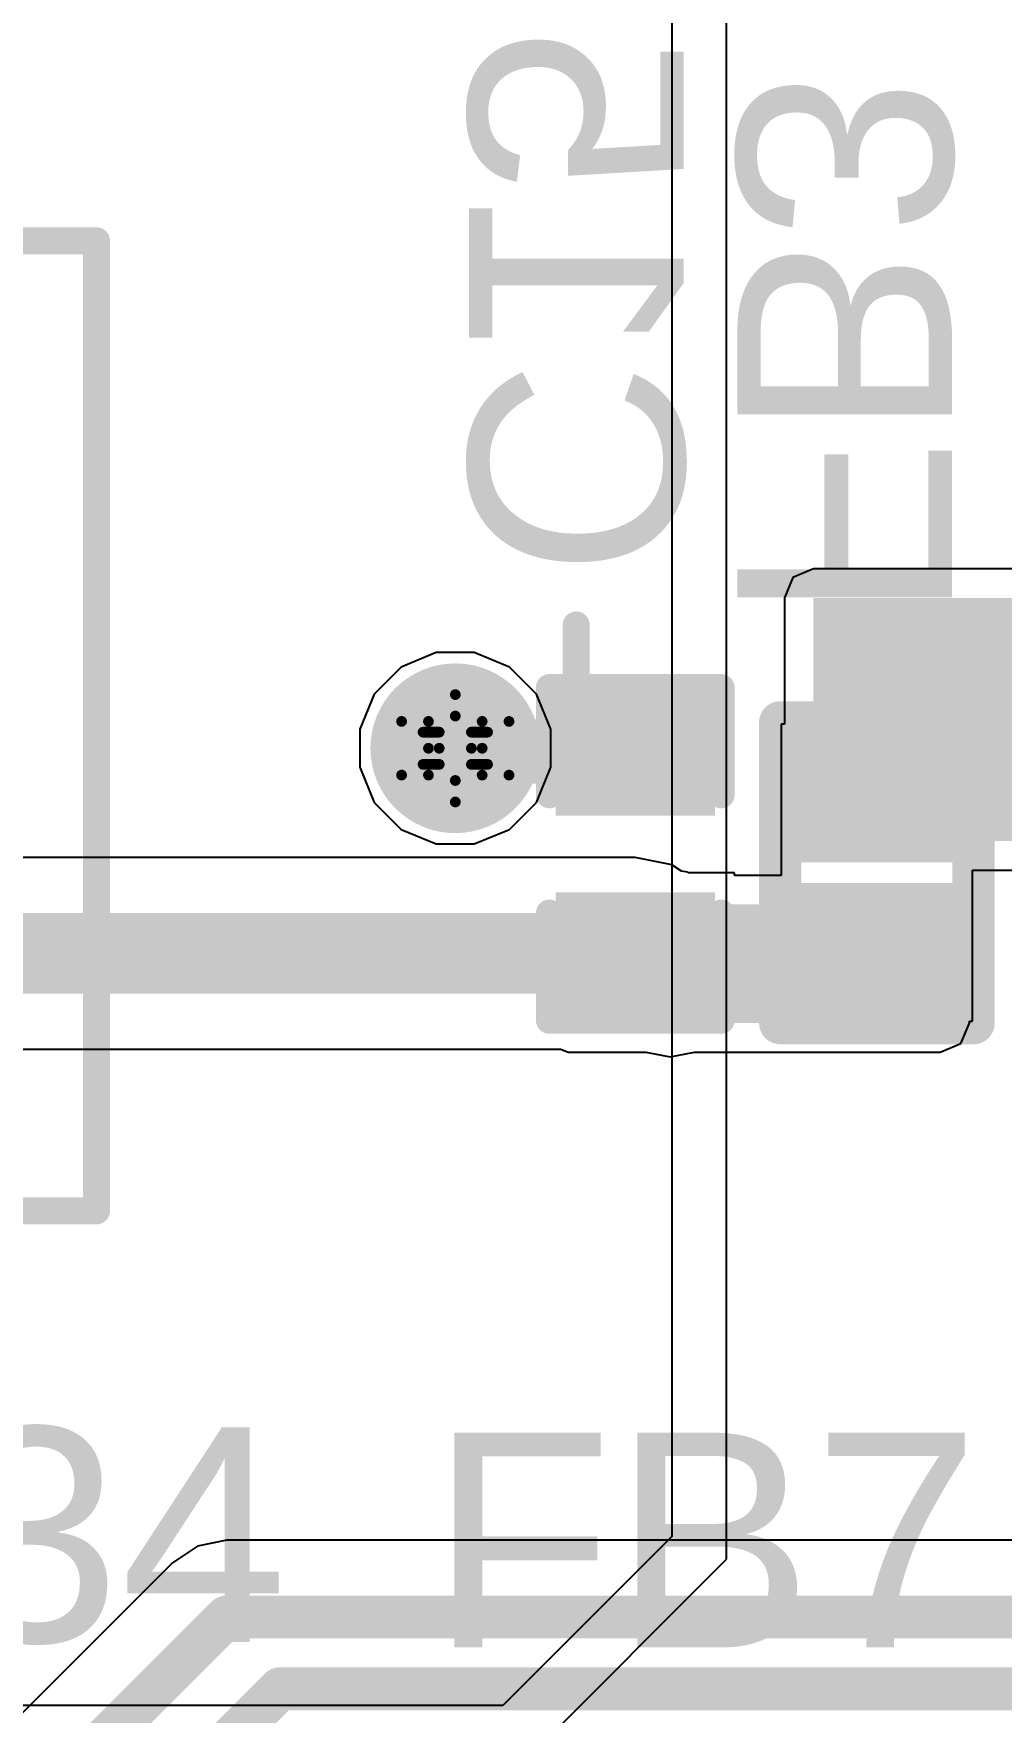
# Model space of a CAD drawing. Header units: inches. Extents: x -2.7 to 10.9, y -2.9 to 7.4.
# Drawn here: x 0.0879 to 0.2682, y -2.4041 to -2.0914 of the extents above; entities that cross this region are included whole.
import ezdxf

# ---------------------------------------------------------------- set-up
doc = ezdxf.new("R2010")
doc.units = ezdxf.units.IN
doc.header["$MEASUREMENT"] = 0
for name, color, linetype in [('Board Outline', 216, 'Continuous'), ('Bottom Layer', 5, 'Continuous'), ('Bottom Overlay', 54, 'Continuous'), ('Bottom Paste', 16, 'Continuous'), ('Bottom Solder', 6, 'Continuous'), ('Drill Drawing', 1, 'Continuous'), ('Layer 2', 16, 'Continuous'), ('Layer 3', 76, 'Continuous'), ('Top Layer', 1, 'Continuous'), ('Top Overlay', 2, 'Continuous'), ('Top Solder', 216, 'Continuous'), ('Via Holes', 16, 'Continuous')]:
    doc.layers.add(name, color=color, linetype=linetype)
doc.styles.add('Arial', font='', dxfattribs={"height": 0.2})
doc.styles.get('Arial').set_extended_font_data('Arial')

# ---------------------------------------------------------------- blocks, each defined once
blk = doc.blocks.new('IND_0402_B_257')
at = {"layer": 'Bottom Layer'}
for points in [[(-0.02165, 0.01181), (-0.00591, 0.01181), (-0.00591, -0.01181), (-0.02165, -0.01181)], [(0.00591, 0.01181), (0.02165, 0.01181), (0.02165, -0.01181), (0.00591, -0.01181)]]:
    blk.add_hatch(color=5, dxfattribs=at).paths.add_polyline_path(points)
at = {"layer": 'Bottom Paste'}
for points in [[(-0.02165, 0.01181), (-0.00591, 0.01181), (-0.00591, -0.01181), (-0.02165, -0.01181)], [(0.00591, 0.01181), (0.02165, 0.01181), (0.02165, -0.01181), (0.00591, -0.01181)]]:
    blk.add_hatch(color=16, dxfattribs=at).paths.add_polyline_path(points)
at = {"layer": 'Bottom Solder'}
for points in [[(-0.02565, 0.01581), (-0.00191, 0.01581), (-0.00191, -0.01581), (-0.02565, -0.01581)], [(0.00191, 0.01581), (0.02565, 0.01581), (0.02565, -0.01581), (0.00191, -0.01581)]]:
    blk.add_hatch(color=6, dxfattribs=at).paths.add_polyline_path(points)
at = {"layer": 'Bottom Overlay'}
for points in [[(-0.012, 0.018, 0.00787, 0.00787, 0), (-0.028, 0.018, 0.00787, 0.00787, 0)], [(-0.028, -0.018, 0.00787, 0.00787, 0), (-0.028, 0.018, 0.00787, 0.00787, 0)], [(0.028, 0.018, 0.00787, 0.00787, 0), (-0.012, 0.018, 0.00787, 0.00787, 0)], [(0.028, -0.018, 0.00787, 0.00787, 0), (0.028, 0.018, 0.00787, 0.00787, 0)], [(-0.012, -0.018, 0.00787, 0.00787, 0), (-0.028, -0.018, 0.00787, 0.00787, 0)], [(0.028, -0.018, 0.00787, 0.00787, 0), (-0.012, -0.018, 0.00787, 0.00787, 0)]]:
    blk.add_lwpolyline(points, format="xyseb", dxfattribs=at)
for points in [[(-0.02997, 0.018, 0.00394, 0.00394, 1), (-0.02603, 0.018, 0.00394, 0.00394, 1)], [(-0.02997, 0.018, 0.00394, 0.00394, 1), (-0.02603, 0.018, 0.00394, 0.00394, 1)], [(-0.01397, 0.018, 0.00394, 0.00394, 1), (-0.01003, 0.018, 0.00394, 0.00394, 1)], [(-0.01397, 0.018, 0.00394, 0.00394, 1), (-0.01003, 0.018, 0.00394, 0.00394, 1)], [(0.02603, 0.018, 0.00394, 0.00394, 1), (0.02997, 0.018, 0.00394, 0.00394, 1)], [(0.02603, 0.018, 0.00394, 0.00394, 1), (0.02997, 0.018, 0.00394, 0.00394, 1)], [(-0.02997, -0.018, 0.00394, 0.00394, 1), (-0.02603, -0.018, 0.00394, 0.00394, 1)], [(-0.02997, -0.018, 0.00394, 0.00394, 1), (-0.02603, -0.018, 0.00394, 0.00394, 1)], [(-0.01397, -0.018, 0.00394, 0.00394, 1), (-0.01003, -0.018, 0.00394, 0.00394, 1)], [(-0.01397, -0.018, 0.00394, 0.00394, 1), (-0.01003, -0.018, 0.00394, 0.00394, 1)], [(0.02603, -0.018, 0.00394, 0.00394, 1), (0.02997, -0.018, 0.00394, 0.00394, 1)], [(0.02603, -0.018, 0.00394, 0.00394, 1), (0.02997, -0.018, 0.00394, 0.00394, 1)]]:
    blk.add_lwpolyline(points, format="xyseb", close=True, dxfattribs=at)
blk = doc.blocks.new('C___0402_B_329')
at = {"layer": 'Bottom Layer'}
for points in [[(-0.0095, 0.0125), (-0.0095, -0.0125), (-0.0275, -0.0125), (-0.0275, 0.0125)], [(0.0275, 0.0125), (0.0275, -0.0125), (0.0095, -0.0125), (0.0095, 0.0125)]]:
    blk.add_hatch(color=5, dxfattribs=at).paths.add_polyline_path(points)
at = {"layer": 'Bottom Paste'}
for points in [[(-0.0095, 0.0125), (-0.0095, -0.0125), (-0.0275, -0.0125), (-0.0275, 0.0125)], [(0.0275, 0.0125), (0.0275, -0.0125), (0.0095, -0.0125), (0.0095, 0.0125)]]:
    blk.add_hatch(color=16, dxfattribs=at).paths.add_polyline_path(points)
at = {"layer": 'Bottom Solder'}
for points in [[(-0.00714, 0.01486), (-0.00714, -0.01486), (-0.02986, -0.01486), (-0.02986, 0.01486)], [(0.02986, 0.01486), (0.02986, -0.01486), (0.00714, -0.01486), (0.00714, 0.01486)]]:
    blk.add_hatch(color=6, dxfattribs=at).paths.add_polyline_path(points)
at = {"layer": 'Bottom Overlay'}
for points in [[(-0.031, -0.016, 0.005, 0.005, 0), (-0.031, 0.016, 0.005, 0.005, 0)], [(-0.011, 0.016, 0.005, 0.005, 0), (-0.031, 0.016, 0.005, 0.005, 0)], [(0.031, 0.016, 0.005, 0.005, 0), (0.011, 0.016, 0.005, 0.005, 0)], [(0.031, -0.016, 0.005, 0.005, 0), (0.031, 0.016, 0.005, 0.005, 0)], [(-0.011, -0.016, 0.005, 0.005, 0), (-0.031, -0.016, 0.005, 0.005, 0)], [(0.031, -0.016, 0.005, 0.005, 0), (0.011, -0.016, 0.005, 0.005, 0)]]:
    blk.add_lwpolyline(points, format="xyseb", dxfattribs=at)
for points in [[(-0.03225, 0.016, 0.0025, 0.0025, 1), (-0.02975, 0.016, 0.0025, 0.0025, 1)], [(-0.03225, 0.016, 0.0025, 0.0025, 1), (-0.02975, 0.016, 0.0025, 0.0025, 1)], [(-0.01225, 0.016, 0.0025, 0.0025, 1), (-0.00975, 0.016, 0.0025, 0.0025, 1)], [(0.00975, 0.016, 0.0025, 0.0025, 1), (0.01225, 0.016, 0.0025, 0.0025, 1)], [(0.02975, 0.016, 0.0025, 0.0025, 1), (0.03225, 0.016, 0.0025, 0.0025, 1)], [(0.02975, 0.016, 0.0025, 0.0025, 1), (0.03225, 0.016, 0.0025, 0.0025, 1)], [(-0.03225, -0.016, 0.0025, 0.0025, 1), (-0.02975, -0.016, 0.0025, 0.0025, 1)], [(-0.03225, -0.016, 0.0025, 0.0025, 1), (-0.02975, -0.016, 0.0025, 0.0025, 1)], [(-0.01225, -0.016, 0.0025, 0.0025, 1), (-0.00975, -0.016, 0.0025, 0.0025, 1)], [(0.00975, -0.016, 0.0025, 0.0025, 1), (0.01225, -0.016, 0.0025, 0.0025, 1)], [(0.02975, -0.016, 0.0025, 0.0025, 1), (0.03225, -0.016, 0.0025, 0.0025, 1)], [(0.02975, -0.016, 0.0025, 0.0025, 1), (0.03225, -0.016, 0.0025, 0.0025, 1)]]:
    blk.add_lwpolyline(points, format="xyseb", close=True, dxfattribs=at)

msp = doc.modelspace()

# ---------------------------------------------------------------- hatches: boundary and pattern name
at = {"layer": 'Bottom Layer'}
for points in [[(0.23318, -2.24179), (0.44519, -2.24179), (0.44519, -2.19651), (0.23318, -2.19651)], [(0.18749, -2.2757), (0.2568, -2.2757), (0.2568, -2.2536), (0.18749, -2.2536)]]:
    msp.add_hatch(color=5, dxfattribs=at).paths.add_polyline_path(points)
h = msp.add_hatch(color=5, dxfattribs=at)
edge = h.paths.add_edge_path()
edge.add_arc((0.16647, -2.22452), 0.01181, 0, 360)
at = {"layer": 'Bottom Solder'}
h = msp.add_hatch(color=6, dxfattribs=at)
edge = h.paths.add_edge_path()
edge.add_arc((0.16647, -2.22452), 0.01581, 0, 360)
at = {"layer": 'Layer 2'}
h = msp.add_hatch(color=16, dxfattribs=at)
edge = h.paths.add_edge_path()
edge.add_arc((0.16647, -2.22452), 0.01181, 0, 360)
at = {"layer": 'Layer 3'}
h = msp.add_hatch(color=76, dxfattribs=at)
edge = h.paths.add_edge_path()
edge.add_arc((0.16647, -2.22452), 0.01181, 0, 360)
at = {"layer": 'Top Layer'}
h = msp.add_hatch(color=1, dxfattribs=at)
edge = h.paths.add_edge_path()
edge.add_arc((0.16647, -2.22452), 0.01181, 0, 360)
at = {"layer": 'Top Solder'}
h = msp.add_hatch(color=216, dxfattribs=at)
edge = h.paths.add_edge_path()
edge.add_arc((0.16647, -2.22452), 0.01581, 0, 360)
at = {"layer": 'Via Holes'}
h = msp.add_hatch(color=7, dxfattribs=at)
edge = h.paths.add_edge_path()
edge.add_arc((0.16647, -2.22452), 0.00591, 0, 360)

# ---------------------------------------------------------------- linework, layer by layer
at = {"layer": 'Board Outline'}
msp.add_lwpolyline([(2.84412, -0.24125, 0.005, 0.005, -0.741893), (-2.49969, -1.37795, 0.005, 0.005, 0)], format="xyseb", dxfattribs=at)
at = {"layer": 'Bottom Layer'}
for p, q in [((0.23318, -2.1911), (0.22936, -2.19269)), ((0.27208, -2.1911), (0.23318, -2.1911)), ((0.22936, -2.19269), (0.22777, -2.19651)), ((0.22777, -2.19651), (0.22777, -2.22004)), ((0.22777, -2.22004), (0.22718, -2.22004)), ((0.22718, -2.22004), (0.22718, -2.24819)), ((0.19999, -2.24485), (-0.12912, -2.24485)), ((0.20682, -2.24621), (0.19999, -2.24485)), ((0.2086, -2.2474), (0.20682, -2.24621)), ((0.20974, -2.24762), (0.2086, -2.2474)), ((0.20984, -2.2477), (0.20974, -2.24762)), ((0.21849, -2.2477), (0.20984, -2.2477)), ((0.21849, -2.24819), (0.21849, -2.2477)), ((0.22718, -2.24819), (0.21849, -2.24819)), ((0.2628, -2.27535), (0.2628, -2.2472)), ((0.2628, -2.2472), (0.27744, -2.2472)), ((0.26063, -2.27952), (0.26222, -2.2757)), ((0.26222, -2.2757), (0.26222, -2.27535)), ((0.26222, -2.27535), (0.2628, -2.27535)), ((-0.07988, -2.28054), (0.18612, -2.28054)), ((0.18612, -2.28054), (0.18749, -2.28111)), ((0.18749, -2.28111), (0.20196, -2.28111)), ((0.20196, -2.28111), (0.20649, -2.28201)), ((0.20649, -2.28201), (0.21103, -2.28111)), ((0.21103, -2.28111), (0.2568, -2.28111)), ((0.2568, -2.28111), (0.26063, -2.27952))]:
    msp.add_line(p, q, dxfattribs=at)
for points in [[(0.16647, -2.22452, 0.012, 0.012, 0), (0.16706, -2.22511, 0.012, 0.012, 0)], [(0.16706, -2.22511, 0.012, 0.012, 0), (0.1994, -2.22511, 0.012, 0.012, 0)], [(0.1994, -2.22511, 0.012, 0.012, 0), (0.19999, -2.2257, 0.012, 0.012, 0)], [(-0.12912, -2.2627, 0.015, 0.015, 0), (0.19999, -2.2627, 0.015, 0.015, 0)], [(0.19999, -2.2627, 0.012, 0.012, 0), (0.20349, -2.2627, 0.012, 0.012, 0)], [(0.20349, -2.2627, 0.012, 0.012, 0), (0.20649, -2.2657, 0.012, 0.012, 0)]]:
    msp.add_lwpolyline(points, format="xyseb", dxfattribs=at)
for points in [[(0.16347, -2.22452, 0.006, 0.006, 1), (0.16947, -2.22452, 0.006, 0.006, 1)], [(0.16406, -2.22511, 0.006, 0.006, 1), (0.17006, -2.22511, 0.006, 0.006, 1)], [(0.16406, -2.22511, 0.006, 0.006, 1), (0.17006, -2.22511, 0.006, 0.006, 1)], [(0.1964, -2.22511, 0.006, 0.006, 1), (0.2024, -2.22511, 0.006, 0.006, 1)], [(0.1964, -2.22511, 0.006, 0.006, 1), (0.2024, -2.22511, 0.006, 0.006, 1)], [(0.19699, -2.2257, 0.006, 0.006, 1), (0.20299, -2.2257, 0.006, 0.006, 1)], [(0.19624, -2.2627, 0.0075, 0.0075, 1), (0.20374, -2.2627, 0.0075, 0.0075, 1)], [(0.19699, -2.2627, 0.006, 0.006, 1), (0.20299, -2.2627, 0.006, 0.006, 1)], [(0.20049, -2.2627, 0.006, 0.006, 1), (0.20649, -2.2627, 0.006, 0.006, 1)], [(0.20049, -2.2627, 0.006, 0.006, 1), (0.20649, -2.2627, 0.006, 0.006, 1)], [(0.20349, -2.2657, 0.006, 0.006, 1), (0.20949, -2.2657, 0.006, 0.006, 1)]]:
    msp.add_lwpolyline(points, format="xyseb", close=True, dxfattribs=at)
at = {"layer": 'Bottom Overlay'}
for points in [[(0.18899, -2.2132, 0.005, 0.005, 0), (0.18899, -2.20153, 0.005, 0.005, 0)], [(0.24499, -2.2197, 0.005, 0.005, 0), (0.24499, -2.20153, 0.005, 0.005, 0)]]:
    msp.add_lwpolyline(points, format="xyseb", dxfattribs=at)
for points in [[(0.18774, -2.20153, 0.0025, 0.0025, 1), (0.19024, -2.20153, 0.0025, 0.0025, 1)], [(0.24374, -2.20153, 0.0025, 0.0025, 1), (0.24624, -2.20153, 0.0025, 0.0025, 1)], [(0.18774, -2.2132, 0.0025, 0.0025, 1), (0.19024, -2.2132, 0.0025, 0.0025, 1)], [(0.24374, -2.2197, 0.0025, 0.0025, 1), (0.24624, -2.2197, 0.0025, 0.0025, 1)]]:
    msp.add_lwpolyline(points, format="xyseb", close=True, dxfattribs=at)
at = {"layer": 'Drill Drawing'}
for points in [[(0.16147, -2.21952, 0.002, 0.002, 0), (0.16647, -2.21452, 0.002, 0.002, 0)], [(0.16647, -2.21452, 0.002, 0.002, 0), (0.17147, -2.21952, 0.002, 0.002, 0)], [(0.15647, -2.21952, 0.002, 0.002, 0), (0.16147, -2.22452, 0.002, 0.002, 0)], [(0.15647, -2.21952, 0.002, 0.002, 0), (0.16147, -2.21952, 0.002, 0.002, 0)], [(0.16347, -2.22152, 0.002, 0.002, 0), (0.16647, -2.21852, 0.002, 0.002, 0)], [(0.16647, -2.21852, 0.002, 0.002, 0), (0.16947, -2.22152, 0.002, 0.002, 0)], [(0.17147, -2.21952, 0.002, 0.002, 0), (0.17647, -2.21952, 0.002, 0.002, 0)], [(0.17147, -2.22452, 0.002, 0.002, 0), (0.17647, -2.21952, 0.002, 0.002, 0)], [(0.16047, -2.22152, 0.002, 0.002, 0), (0.16347, -2.22452, 0.002, 0.002, 0)], [(0.16047, -2.22152, 0.002, 0.002, 0), (0.16347, -2.22152, 0.002, 0.002, 0)], [(0.16947, -2.22152, 0.002, 0.002, 0), (0.17247, -2.22152, 0.002, 0.002, 0)], [(0.16947, -2.22452, 0.002, 0.002, 0), (0.17247, -2.22152, 0.002, 0.002, 0)], [(0.15647, -2.22952, 0.002, 0.002, 0), (0.16147, -2.22452, 0.002, 0.002, 0)], [(0.16047, -2.22752, 0.002, 0.002, 0), (0.16347, -2.22452, 0.002, 0.002, 0)], [(0.16947, -2.22452, 0.002, 0.002, 0), (0.17247, -2.22752, 0.002, 0.002, 0)], [(0.17147, -2.22452, 0.002, 0.002, 0), (0.17647, -2.22952, 0.002, 0.002, 0)], [(0.15647, -2.22952, 0.002, 0.002, 0), (0.16147, -2.22952, 0.002, 0.002, 0)], [(0.16047, -2.22752, 0.002, 0.002, 0), (0.16347, -2.22752, 0.002, 0.002, 0)], [(0.16147, -2.22952, 0.002, 0.002, 0), (0.16647, -2.23452, 0.002, 0.002, 0)], [(0.16347, -2.22752, 0.002, 0.002, 0), (0.16647, -2.23052, 0.002, 0.002, 0)], [(0.16647, -2.23052, 0.002, 0.002, 0), (0.16947, -2.22752, 0.002, 0.002, 0)], [(0.16647, -2.23452, 0.002, 0.002, 0), (0.17147, -2.22952, 0.002, 0.002, 0)], [(0.16947, -2.22752, 0.002, 0.002, 0), (0.17247, -2.22752, 0.002, 0.002, 0)], [(0.17147, -2.22952, 0.002, 0.002, 0), (0.17647, -2.22952, 0.002, 0.002, 0)]]:
    msp.add_lwpolyline(points, format="xyseb", dxfattribs=at)
for points in [[(0.16597, -2.21452, 0.001, 0.001, 1), (0.16697, -2.21452, 0.001, 0.001, 1)], [(0.16597, -2.21452, 0.001, 0.001, 1), (0.16697, -2.21452, 0.001, 0.001, 1)], [(0.15597, -2.21952, 0.001, 0.001, 1), (0.15697, -2.21952, 0.001, 0.001, 1)], [(0.15597, -2.21952, 0.001, 0.001, 1), (0.15697, -2.21952, 0.001, 0.001, 1)], [(0.16097, -2.21952, 0.001, 0.001, 1), (0.16197, -2.21952, 0.001, 0.001, 1)], [(0.16097, -2.21952, 0.001, 0.001, 1), (0.16197, -2.21952, 0.001, 0.001, 1)], [(0.16597, -2.21852, 0.001, 0.001, 1), (0.16697, -2.21852, 0.001, 0.001, 1)], [(0.16597, -2.21852, 0.001, 0.001, 1), (0.16697, -2.21852, 0.001, 0.001, 1)], [(0.17097, -2.21952, 0.001, 0.001, 1), (0.17197, -2.21952, 0.001, 0.001, 1)], [(0.17097, -2.21952, 0.001, 0.001, 1), (0.17197, -2.21952, 0.001, 0.001, 1)], [(0.17597, -2.21952, 0.001, 0.001, 1), (0.17697, -2.21952, 0.001, 0.001, 1)], [(0.17597, -2.21952, 0.001, 0.001, 1), (0.17697, -2.21952, 0.001, 0.001, 1)], [(0.15997, -2.22152, 0.001, 0.001, 1), (0.16097, -2.22152, 0.001, 0.001, 1)], [(0.15997, -2.22152, 0.001, 0.001, 1), (0.16097, -2.22152, 0.001, 0.001, 1)], [(0.16297, -2.22152, 0.001, 0.001, 1), (0.16397, -2.22152, 0.001, 0.001, 1)], [(0.16297, -2.22152, 0.001, 0.001, 1), (0.16397, -2.22152, 0.001, 0.001, 1)], [(0.16897, -2.22152, 0.001, 0.001, 1), (0.16997, -2.22152, 0.001, 0.001, 1)], [(0.16897, -2.22152, 0.001, 0.001, 1), (0.16997, -2.22152, 0.001, 0.001, 1)], [(0.17197, -2.22152, 0.001, 0.001, 1), (0.17297, -2.22152, 0.001, 0.001, 1)], [(0.17197, -2.22152, 0.001, 0.001, 1), (0.17297, -2.22152, 0.001, 0.001, 1)], [(0.16097, -2.22452, 0.001, 0.001, 1), (0.16197, -2.22452, 0.001, 0.001, 1)], [(0.16097, -2.22452, 0.001, 0.001, 1), (0.16197, -2.22452, 0.001, 0.001, 1)], [(0.16297, -2.22452, 0.001, 0.001, 1), (0.16397, -2.22452, 0.001, 0.001, 1)], [(0.16297, -2.22452, 0.001, 0.001, 1), (0.16397, -2.22452, 0.001, 0.001, 1)], [(0.16897, -2.22452, 0.001, 0.001, 1), (0.16997, -2.22452, 0.001, 0.001, 1)], [(0.16897, -2.22452, 0.001, 0.001, 1), (0.16997, -2.22452, 0.001, 0.001, 1)], [(0.17097, -2.22452, 0.001, 0.001, 1), (0.17197, -2.22452, 0.001, 0.001, 1)], [(0.17097, -2.22452, 0.001, 0.001, 1), (0.17197, -2.22452, 0.001, 0.001, 1)], [(0.15597, -2.22952, 0.001, 0.001, 1), (0.15697, -2.22952, 0.001, 0.001, 1)], [(0.15597, -2.22952, 0.001, 0.001, 1), (0.15697, -2.22952, 0.001, 0.001, 1)], [(0.15997, -2.22752, 0.001, 0.001, 1), (0.16097, -2.22752, 0.001, 0.001, 1)], [(0.15997, -2.22752, 0.001, 0.001, 1), (0.16097, -2.22752, 0.001, 0.001, 1)], [(0.16097, -2.22952, 0.001, 0.001, 1), (0.16197, -2.22952, 0.001, 0.001, 1)], [(0.16097, -2.22952, 0.001, 0.001, 1), (0.16197, -2.22952, 0.001, 0.001, 1)], [(0.16297, -2.22752, 0.001, 0.001, 1), (0.16397, -2.22752, 0.001, 0.001, 1)], [(0.16297, -2.22752, 0.001, 0.001, 1), (0.16397, -2.22752, 0.001, 0.001, 1)], [(0.16897, -2.22752, 0.001, 0.001, 1), (0.16997, -2.22752, 0.001, 0.001, 1)], [(0.16897, -2.22752, 0.001, 0.001, 1), (0.16997, -2.22752, 0.001, 0.001, 1)], [(0.17097, -2.22952, 0.001, 0.001, 1), (0.17197, -2.22952, 0.001, 0.001, 1)], [(0.17097, -2.22952, 0.001, 0.001, 1), (0.17197, -2.22952, 0.001, 0.001, 1)], [(0.17197, -2.22752, 0.001, 0.001, 1), (0.17297, -2.22752, 0.001, 0.001, 1)], [(0.17197, -2.22752, 0.001, 0.001, 1), (0.17297, -2.22752, 0.001, 0.001, 1)], [(0.17597, -2.22952, 0.001, 0.001, 1), (0.17697, -2.22952, 0.001, 0.001, 1)], [(0.17597, -2.22952, 0.001, 0.001, 1), (0.17697, -2.22952, 0.001, 0.001, 1)], [(0.16597, -2.23052, 0.001, 0.001, 1), (0.16697, -2.23052, 0.001, 0.001, 1)], [(0.16597, -2.23052, 0.001, 0.001, 1), (0.16697, -2.23052, 0.001, 0.001, 1)], [(0.16597, -2.23452, 0.001, 0.001, 1), (0.16697, -2.23452, 0.001, 0.001, 1)], [(0.16597, -2.23452, 0.001, 0.001, 1), (0.16697, -2.23452, 0.001, 0.001, 1)]]:
    msp.add_lwpolyline(points, format="xyseb", close=True, dxfattribs=at)
at = {"layer": 'Layer 3'}
for p, q in [((0.2068, -2.049), (0.2068, -2.37132)), ((0.217, -2.37554), (0.217, -2.049)), ((0.16292, -2.2067), (0.15638, -2.20942)), ((0.17001, -2.2067), (0.16292, -2.2067)), ((0.17656, -2.20942), (0.17001, -2.2067)), ((0.15638, -2.20942), (0.15137, -2.21443)), ((0.18157, -2.21443), (0.17656, -2.20942)), ((0.15137, -2.21443), (0.14866, -2.22097)), ((0.18428, -2.22097), (0.18157, -2.21443)), ((0.14866, -2.22097), (0.14866, -2.22806)), ((0.18428, -2.22806), (0.18428, -2.22097)), ((0.14866, -2.22806), (0.15137, -2.2346)), ((0.18157, -2.2346), (0.18428, -2.22806)), ((0.15137, -2.2346), (0.15638, -2.23962)), ((0.17656, -2.23962), (0.18157, -2.2346)), ((0.15638, -2.23962), (0.16292, -2.24233)), ((0.17001, -2.24233), (0.17656, -2.23962)), ((0.16292, -2.24233), (0.17001, -2.24233)), ((0.2068, -2.37132), (0.17532, -2.4028)), ((0.17954, -2.413), (0.217, -2.37554)), ((0.17532, -2.4028), (-0.19833, -2.4028))]:
    msp.add_line(p, q, dxfattribs=at)
at = {"layer": 'Top Layer'}
for p, q in [((0.11843, -2.37313), (0.1138, -2.37623)), ((0.12389, -2.37204), (0.11843, -2.37313)), ((0.44146, -2.37204), (0.12389, -2.37204)), ((0.12389, -2.37204), (0.12389, -2.37204)), ((0.1138, -2.37623), (0.06905, -2.42097)), ((0.1138, -2.37623), (0.1138, -2.37623))]:
    msp.add_line(p, q, dxfattribs=at)
for points in [[(0.07915, -2.43107, 0.008, 0.008, 0), (0.12389, -2.38632, 0.008, 0.008, 0)], [(0.12389, -2.38632, 0.008, 0.008, 0), (0.44738, -2.38632, 0.008, 0.008, 0)], [(0.09487, -2.43864, 0.008, 0.008, 0), (0.13383, -2.39969, 0.008, 0.008, 0)], [(0.13383, -2.39969, 0.008, 0.008, 0), (0.46192, -2.39969, 0.008, 0.008, 0)]]:
    msp.add_lwpolyline(points, format="xyseb", dxfattribs=at)
for points in [[(0.12189, -2.38632, 0.004, 0.004, 1), (0.12589, -2.38632, 0.004, 0.004, 1)], [(0.12189, -2.38632, 0.004, 0.004, 1), (0.12589, -2.38632, 0.004, 0.004, 1)], [(0.13183, -2.39969, 0.004, 0.004, 1), (0.13583, -2.39969, 0.004, 0.004, 1)], [(0.13183, -2.39969, 0.004, 0.004, 1), (0.13583, -2.39969, 0.004, 0.004, 1)]]:
    msp.add_lwpolyline(points, format="xyseb", close=True, dxfattribs=at)
at = {"layer": 'Top Overlay'}
for points in [[(-0.077, -2.13, 0.005, 0.005, 0), (0.09965, -2.13, 0.005, 0.005, 0)], [(0.09965, -2.31068, 0.005, 0.005, 0), (0.09965, -2.13, 0.005, 0.005, 0)], [(-0.077, -2.31068, 0.005, 0.005, 0), (0.09965, -2.31068, 0.005, 0.005, 0)]]:
    msp.add_lwpolyline(points, format="xyseb", dxfattribs=at)
for points in [[(0.0984, -2.13, 0.0025, 0.0025, 1), (0.1009, -2.13, 0.0025, 0.0025, 1)], [(0.0984, -2.13, 0.0025, 0.0025, 1), (0.1009, -2.13, 0.0025, 0.0025, 1)], [(0.0984, -2.31068, 0.0025, 0.0025, 1), (0.1009, -2.31068, 0.0025, 0.0025, 1)], [(0.0984, -2.31068, 0.0025, 0.0025, 1), (0.1009, -2.31068, 0.0025, 0.0025, 1)]]:
    msp.add_lwpolyline(points, format="xyseb", close=True, dxfattribs=at)

# ---------------------------------------------------------------- block references
at = {"rotation": 270}
for name, p in [('C___0402_B_329', (0.19999, -2.2442)), ('IND_0402_B_257', (0.24499, -2.2477))]:
    msp.add_blockref(name, p, dxfattribs=at)

# ---------------------------------------------------------------- texts
at = {"layer": 'Bottom Overlay', "style": 'Arial', "text_generation_flag": 2}
for s, p in [('C15', (0.169, -2.19268)), ('FB3', (0.219, -2.20101))]:
    msp.add_text(s, height=0.04, rotation=270, dxfattribs=at).set_placement(p)
at = {"layer": 'Top Overlay', "style": 'Arial'}
for s, p in [('C34', (0.03268, -2.39099)), ('FB7', (0.16168, -2.39199))]:
    msp.add_text(s, height=0.04, dxfattribs=at).set_placement(p)

doc.saveas('drawing.dxf')
